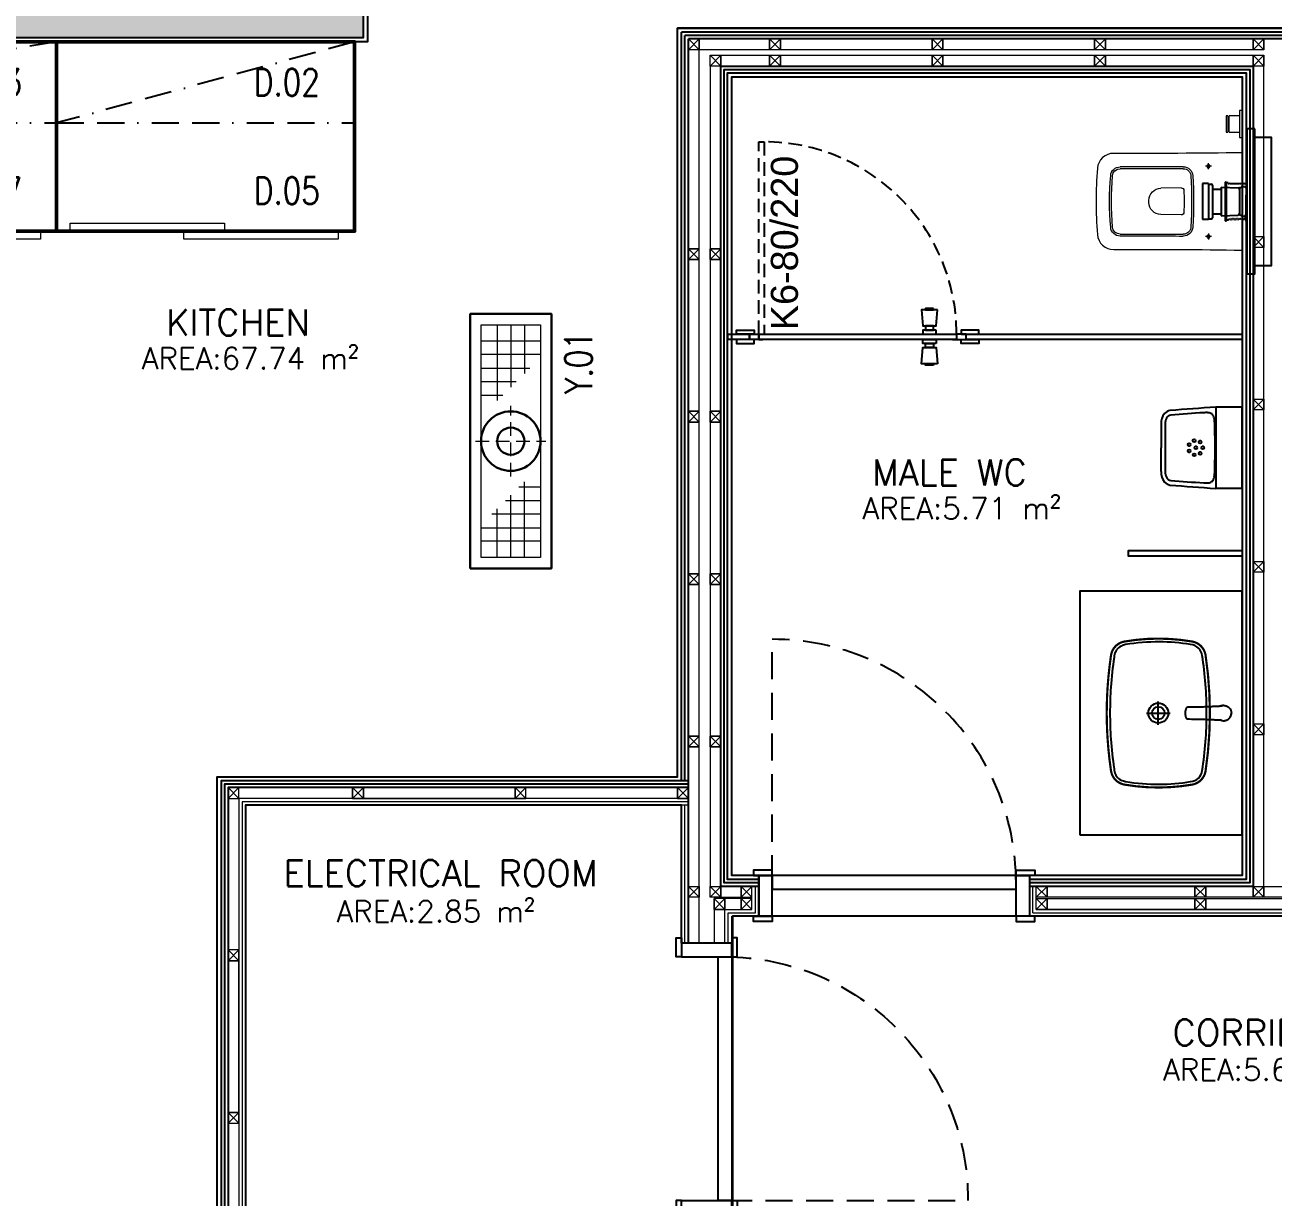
# Model space of a CAD drawing. Extents: x 820 to 5791, y 1495 to 5010.
# Drawn here: x 2549.9 to 3010.8, y 3733 to 4165.9 of the extents above; entities that cross this region are included whole.
import ezdxf
from ezdxf.enums import TextEntityAlignment as Align

# ---------------------------------------------------------------- set-up
doc = ezdxf.new("R2010")
doc.units = 0
doc.header["$LTSCALE"] = 20
for name, pattern in [('BORDER', [1.75, 0.5, -0.25, 0.5, -0.25, 0, -0.25]), ('DASHED2', [0.375, 0.25, -0.125]), ('HIDDEN', [0.375, 0.25, -0.125]), ('HIDDENX2', [0.75, 0.5, -0.25])]:
    doc.linetypes.add(name, pattern=pattern)
doc.layers.get('0').update_dxf_attribs({"linetype": 'CONTINUOUS', "lineweight": 15})
for name, color, linetype, lineweight in [('-DWG_ANA', 7, 'CONTINUOUS', 50), ('-DWG_ANA_1', 7, 'BORDER', 25), ('-DWG_DETAY2', 7, 'CONTINUOUS', 15), ('2_V_Wall_Gypsumboard', 41, 'CONTINUOUS', 15), ('3_V_Profile_Metal', 141, 'CONTINUOUS', 15), ('DIS OLCU', 251, 'CONTINUOUS', 20), ('E_Lov Voltage Distrubition Symbol', 1, 'CONTINUOUS', 25), ('NO', 7, 'CONTINUOUS', 30), ('PLAN', 253, 'CONTINUOUS', 15), ('Vitrifiye', 153, 'CONTINUOUS', 15), ('yerizg-a', 7, 'CONTINUOUS', 30), ('yerizg-b', 7, 'CONTINUOUS', 9)]:
    doc.layers.add(name, color=color, linetype=linetype, lineweight=lineweight)
for name, color, linetype in [('1 mermer', 232, 'CONTINUOUS'), ('1 vitrifiye', 141, 'CONTINUOUS'), ('2_V_Wall', 43, 'CONTINUOUS'), ('2_V_Wall_Decorative Brick', 80, 'CONTINUOUS'), ('2_V_Wall_Gasblock', 133, 'CONTINUOUS'), ('2_V_Wall_Gypsumboard_Green', 102, 'CONTINUOUS'), ('3-OPN-XDR', 3, 'CONTINUOUS'), ('4_V_Wall_Ceramic', 171, 'CONTINUOUS'), ('6_V_Sanitary', 191, 'CONTINUOUS'), ('Alan', 102, 'CONTINUOUS'), ('BL-D', 180, 'CONTINUOUS'), ('BL-Y', 144, 'CONTINUOUS'), ('Görünüşince', 251, 'CONTINUOUS'), ('Oda', 7, 'CONTINUOUS'), ('YRNO', 7, 'CONTINUOUS')]:
    doc.layers.add(name, color=color, linetype=linetype)
doc.layers.add('_00_TT_AREA', color=140, linetype='CONTINUOUS', plot=False)
doc.styles.add('GENERATED_STYLE_1', font='arial.ttf')
doc.styles.add('ROMANS', font='romans.shx', dxfattribs={"width": 0.8})
doc.styles.get("Standard").update_dxf_attribs({"font": 'txttw.shx'})

# ---------------------------------------------------------------- blocks, each defined once
blk = doc.blocks.new('*U84')
at = {"layer": '3-OPN-XDR', "color": 12, "linetype": 'HIDDENX2'}
blk.add_line((-100, -2.5), (-100, 87.5), dxfattribs=at)
at = {"layer": '3-OPN-XDR'}
for points in [[(-100, 0), (-100, 2), (-107, 2), (-107, 0)], [(-105, -15), (-100, -15), (-100, 0), (-105, 0)], [(-10, 0), (-10, 2), (-3, 2), (-3, 0)], [(-100, 0), (-100, -5), (-10, -5), (-10, 0)], [(-5, -15), (-10, -15), (-10, 0), (-5, 0)], [(-100, -15), (-100, -17), (-107, -17), (-107, -15)], [(-10, -15), (-10, -17), (-3, -17), (-3, -15)]]:
    blk.add_lwpolyline(points, close=True, dxfattribs=at)
at = {"layer": '3-OPN-XDR', "color": 12, "linetype": 'HIDDENX2'}
blk.add_arc((-100, -2.75), 90, 0, 90, dxfattribs=at)
blk = doc.blocks.new('KLOZET')
at = {"layer": 'Vitrifiye'}
for p, q in [((81208.88, -7406.52), (81211.08, -7406.52)), ((81209.98, -7407.62), (81209.98, -7405.42)), ((81220.02, -7414.52), (81227.56, -7414.65)), ((81231.98, -7419.89), (81231.98, -7419.15)), ((81220.02, -7424.52), (81227.56, -7424.39)), ((81208.88, -7432.52), (81211.08, -7432.52)), ((81209.98, -7431.42), (81209.98, -7433.62))]:
    blk.add_line(p, q, dxfattribs=at)
blk.add_lwpolyline([(81197.48, -7401.52, 0.005206), (81244.96, -7401.78, -0.3911), (81250.97, -7407.27, -0.042325), (81250.97, -7431.77, -0.3911), (81244.96, -7437.27, 0.005206), (81197.48, -7437.52)], format="xyb", close=True, dxfattribs=at)
for centre in [(81209.98, -7406.52), (81209.98, -7432.52)]:
    blk.add_circle(centre, 0.6, dxfattribs=at)
for centre, radius, start, end in [((81219.25, -7410.24), 3.5, 89.6818, 177.0749), ((81231.95, -5123.09), 2283.68, 269.68181, 270.26631), ((81242.59, -7410.25), 3.5, 4.3599, 90.2663), ((81379.84, -7419.52), 164.36, 176.6991, 183.3009), ((81379.85, -7419.52), 163.67, 176.6977, 183.3023), ((81219.25, -7410.24), 2.8, 89.6818, 177.0749), ((81231.95, -5123.09), 2284.38, 269.68181, 270.26631), ((81242.59, -7410.25), 2.8, 4.3599, 90.2663), ((81135.13, -7419.52), 110.66, 355.0817, 4.9183), ((81135.13, -7419.52), 111.35, 355.0848, 4.9152), ((81424.78, -7419.52), 205.79, 178.8808, 181.1192), ((81220.02, -7415.52), 1, 90, 178.8808), ((81227.48, -7419.15), 4.5, 0, 89), ((81227.48, -7419.89), 4.5, 271, 0), ((81220.02, -7423.52), 1, 181.1192, 270), ((81219.25, -7428.81), 3.5, 182.9251, 270.3182), ((81219.25, -7428.81), 2.8, 182.9251, 270.3182), ((81242.59, -7428.8), 2.8, 269.7337, 355.6401), ((81242.59, -7428.8), 3.5, 269.7337, 355.6401), ((81231.95, -9715.95), 2284.38, 89.73369, 90.31819), ((81231.95, -9715.95), 2283.68, 89.73369, 90.31819)]:
    blk.add_arc(centre, radius, start, end, dxfattribs=at)
blk = doc.blocks.new('MUSLUK')
at = {"layer": 'Vitrifiye'}
for p, q in [((81197.48, -7459.48), (81197.48, -7449.48)), ((81198.48, -7451.48), (81202.38, -7451.48)), ((81202.82, -7451.72), (81202.38, -7451.72)), ((81202.82, -7451.48), (81203.48, -7451.48)), ((81203.48, -7451.48), (81203.48, -7457.48)), ((81202.82, -7457.23), (81202.38, -7457.23)), ((81202.38, -7457.48), (81198.48, -7457.48)), ((81203.48, -7457.48), (81202.82, -7457.48))]:
    blk.add_line(p, q, dxfattribs=at)
for points in [[(81197.48, -7449.48), (81198.48, -7449.48), (81198.48, -7459.48), (81197.48, -7459.48)], [(81202.38, -7457.48), (81202.38, -7451.48)], [(81202.82, -7451.48), (81202.82, -7457.48)]]:
    blk.add_lwpolyline(points, dxfattribs=at)
blk = doc.blocks.new('d')
at = {"layer": 'Görünüşince'}
for p, q in [((39521.74, -8481.29), (39521.61, -8481.11)), ((39521.91, -8481.29), (39521.61, -8481.29)), ((39521.61, -8481.59), (39521.91, -8481.59)), ((39522.26, -8481.93), (39521.61, -8481.93)), ((39521.61, -8482.56), (39521.91, -8482.56)), ((39521.91, -8481.29), (39521.91, -8490.83)), ((39521.94, -8482.13), (39521.91, -8482.13)), ((39521.94, -8482.13), (39521.91, -8482.13)), ((39521.94, -8482.13), (39521.91, -8482.13)), ((39521.91, -8482.14), (39521.94, -8482.14)), ((39521.91, -8482.16), (39521.94, -8482.16)), ((39521.91, -8482.85), (39521.94, -8482.85)), ((39521.91, -8483), (39521.94, -8483)), ((39521.91, -8483.1), (39521.94, -8483.1)), ((39521.91, -8483.12), (39521.94, -8483.12)), ((39521.91, -8483.47), (39521.94, -8483.47)), ((39521.91, -8483.51), (39521.94, -8483.51)), ((39521.91, -8483.55), (39521.94, -8483.55)), ((39521.91, -8483.56), (39521.94, -8483.56)), ((39521.91, -8483.74), (39521.94, -8483.74)), ((39521.94, -8482.13), (39521.94, -8482.85)), ((39521.94, -8482.85), (39521.94, -8483.74)), ((39522.5, -8483.09), (39521.98, -8483.61)), ((39522.26, -8481.93), (39522.46, -8482.13)), ((39522.46, -8482.13), (39522.56, -8482.13)), ((39523.38, -8483.08), (39522.53, -8483.08)), ((39522.56, -8482.13), (39522.66, -8481.93)), ((39522.76, -8481.93), (39522.66, -8481.93)), ((39522.76, -8481.93), (39522.96, -8482.13)), ((39522.96, -8482.13), (39523.06, -8482.13)), ((39523.06, -8482.13), (39523.16, -8481.93)), ((39523.26, -8481.93), (39523.16, -8481.93)), ((39523.26, -8481.93), (39523.46, -8482.13)), ((39523.93, -8483.55), (39523.45, -8483.1)), ((39523.46, -8482.13), (39523.56, -8482.13)), ((39523.56, -8482.13), (39523.66, -8481.93)), ((39523.76, -8481.93), (39523.66, -8481.93)), ((39523.76, -8481.93), (39523.96, -8482.13)), ((39523.96, -8482.13), (39524.06, -8482.13)), ((39524.26, -8483.58), (39524, -8483.58)), ((39524.06, -8482.13), (39524.16, -8481.93)), ((39524.26, -8481.93), (39524.16, -8481.93)), ((39524.26, -8481.93), (39524.46, -8482.13)), ((39524.31, -8493.53), (39524.31, -8483.63)), ((39524.46, -8482.13), (39524.56, -8482.13)), ((39524.56, -8482.13), (39524.66, -8481.93)), ((39524.76, -8481.93), (39524.66, -8481.93)), ((39524.76, -8481.93), (39524.96, -8482.13)), ((39531.11, -8483.28), (39524.79, -8483.56)), ((39524.96, -8482.13), (39525.06, -8482.13)), ((39525.06, -8482.13), (39525.16, -8481.93)), ((39525.26, -8481.93), (39525.16, -8481.93)), ((39525.26, -8481.93), (39525.46, -8482.13)), ((39525.46, -8482.13), (39525.56, -8482.13)), ((39525.56, -8482.13), (39525.66, -8481.93)), ((39525.76, -8481.93), (39525.66, -8481.93)), ((39525.76, -8481.93), (39525.96, -8482.13)), ((39525.96, -8482.13), (39526.06, -8482.13)), ((39526.06, -8482.13), (39526.16, -8481.93)), ((39526.26, -8481.93), (39526.16, -8481.93)), ((39526.26, -8481.93), (39526.46, -8482.13)), ((39526.46, -8482.13), (39526.56, -8482.13)), ((39526.56, -8482.13), (39526.66, -8481.93)), ((39526.76, -8481.93), (39526.66, -8481.93)), ((39526.76, -8481.93), (39526.96, -8482.13)), ((39526.96, -8482.13), (39527.06, -8482.13)), ((39527.06, -8482.13), (39527.16, -8481.93)), ((39527.26, -8481.93), (39527.16, -8481.93)), ((39527.26, -8481.93), (39527.46, -8482.13)), ((39527.46, -8482.13), (39527.56, -8482.13)), ((39527.56, -8482.13), (39527.66, -8481.93)), ((39527.76, -8481.93), (39527.66, -8481.93)), ((39527.76, -8481.93), (39527.96, -8482.13)), ((39527.96, -8482.13), (39528.06, -8482.13)), ((39528.06, -8482.13), (39528.16, -8481.93)), ((39528.56, -8481.93), (39528.16, -8481.93)), ((39528.56, -8481.68), (39529.26, -8481.68)), ((39528.56, -8481.68), (39528.56, -8481.93)), ((39529.26, -8495.7), (39529.26, -8481.46)), ((39529.43, -8481.43), (39529.29, -8481.43)), ((39529.46, -8481.46), (39529.46, -8495.7)), ((39529.49, -8483.28), (39529.46, -8483.28)), ((39529.46, -8483.78), (39529.49, -8483.78)), ((39529.49, -8483.28), (39529.49, -8483.78)), ((39531.11, -8493.87), (39531.11, -8483.28)), ((39534.01, -8484.03), (39531.11, -8484.04)), ((39534.26, -8494.59), (39534.26, -8482.56)), ((39535.81, -8482.16), (39534.66, -8482.16)), ((39535.81, -8481.9), (39537.81, -8481.9)), ((39535.81, -8495.25), (39535.81, -8481.9)), ((39537.96, -8481.98), (39537.94, -8481.98)), ((39537.96, -8495.18), (39537.96, -8481.98)), ((39521.91, -8490.83), (39521.61, -8490.83)), ((39521.94, -8493.53), (39521.61, -8493.53)), ((39522.5, -8494.06), (39521.98, -8493.54)), ((39523.38, -8494.08), (39522.53, -8494.08)), ((39523.93, -8493.6), (39523.45, -8494.05)), ((39524.26, -8493.58), (39524, -8493.58)), ((39531.11, -8493.87), (39524.79, -8493.6)), ((39529.46, -8493.38), (39529.49, -8493.38)), ((39529.49, -8493.88), (39529.46, -8493.88)), ((39529.49, -8493.38), (39529.49, -8493.88)), ((39534.01, -8493.12), (39531.11, -8493.11)), ((39522.26, -8495.23), (39521.61, -8495.23)), ((39522.26, -8495.23), (39522.46, -8495.03)), ((39522.46, -8495.03), (39522.56, -8495.03)), ((39522.56, -8495.03), (39522.66, -8495.23)), ((39522.76, -8495.23), (39522.66, -8495.23)), ((39522.76, -8495.23), (39522.96, -8495.03)), ((39522.96, -8495.03), (39523.06, -8495.03)), ((39523.06, -8495.03), (39523.16, -8495.23)), ((39523.26, -8495.23), (39523.16, -8495.23)), ((39523.26, -8495.23), (39523.46, -8495.03)), ((39523.46, -8495.03), (39523.56, -8495.03)), ((39523.56, -8495.03), (39523.66, -8495.23)), ((39523.76, -8495.23), (39523.66, -8495.23)), ((39523.76, -8495.23), (39523.96, -8495.03)), ((39523.96, -8495.03), (39524.06, -8495.03)), ((39524.06, -8495.03), (39524.16, -8495.23)), ((39524.26, -8495.23), (39524.16, -8495.23)), ((39524.26, -8495.23), (39524.46, -8495.03)), ((39524.46, -8495.03), (39524.56, -8495.03)), ((39524.56, -8495.03), (39524.66, -8495.23)), ((39524.76, -8495.23), (39524.66, -8495.23)), ((39524.76, -8495.23), (39524.96, -8495.03)), ((39524.96, -8495.03), (39525.06, -8495.03)), ((39525.06, -8495.03), (39525.16, -8495.23)), ((39525.26, -8495.23), (39525.16, -8495.23)), ((39525.26, -8495.23), (39525.46, -8495.03)), ((39525.46, -8495.03), (39525.56, -8495.03)), ((39525.56, -8495.03), (39525.66, -8495.23)), ((39525.76, -8495.23), (39525.66, -8495.23)), ((39525.76, -8495.23), (39525.96, -8495.03)), ((39525.96, -8495.03), (39526.06, -8495.03)), ((39526.06, -8495.03), (39526.16, -8495.23)), ((39526.26, -8495.23), (39526.16, -8495.23)), ((39526.26, -8495.23), (39526.46, -8495.03)), ((39526.46, -8495.03), (39526.56, -8495.03)), ((39526.56, -8495.03), (39526.66, -8495.23)), ((39526.76, -8495.23), (39526.66, -8495.23)), ((39526.76, -8495.23), (39526.96, -8495.03)), ((39526.96, -8495.03), (39527.06, -8495.03)), ((39527.06, -8495.03), (39527.16, -8495.23)), ((39527.26, -8495.23), (39527.16, -8495.23)), ((39527.26, -8495.23), (39527.46, -8495.03)), ((39527.46, -8495.03), (39527.56, -8495.03)), ((39527.56, -8495.03), (39527.66, -8495.23)), ((39527.76, -8495.23), (39527.66, -8495.23)), ((39527.76, -8495.23), (39527.96, -8495.03)), ((39527.96, -8495.03), (39528.06, -8495.03)), ((39528.06, -8495.03), (39528.16, -8495.23)), ((39528.56, -8495.23), (39528.16, -8495.23)), ((39528.56, -8495.23), (39528.56, -8495.48)), ((39528.56, -8495.48), (39529.26, -8495.48)), ((39529.43, -8495.73), (39529.29, -8495.73)), ((39535.81, -8495), (39534.66, -8494.99)), ((39535.81, -8495.25), (39537.81, -8495.25)), ((39537.96, -8495.18), (39537.94, -8495.18))]:
    blk.add_line(p, q, dxfattribs=at)
for points in [[(39518.61, -8515.33), (39521.61, -8515.33), (39521.61, -8461.83), (39518.61, -8461.83)], [(39518.61, -8464.83), (39518.61, -8512.33), (39512.57, -8512.33), (39512.57, -8464.83)]]:
    blk.add_lwpolyline(points, close=True, dxfattribs=at)
for centre, radius, start, end in [((39521.94, -8483.58), 0.05, 270, 315.0017), ((39522.53, -8483.13), 0.05, 90, 135.0017), ((39523.38, -8483.18), 0.1, 47.1211, 90), ((39524, -8483.48), 0.1, 227.1211, 270), ((39524.26, -8483.63), 0.05, 0, 90), ((39524.81, -8484.06), 0.5, 92.5, 180), ((39529.29, -8481.46), 0.03, 90, 180), ((39529.43, -8481.46), 0.03, 0, 90), ((39534.01, -8483.78), 0.25, 270.2, 360), ((39534.66, -8482.56), 0.4, 90.2, 180), ((39537.81, -8482.05), 0.15, 30.3317, 90), ((39521.94, -8493.58), 0.05, 44.9983, 90), ((39522.53, -8494.03), 0.05, 224.9983, 270), ((39523.38, -8493.98), 0.1, 270, 312.8789), ((39524, -8493.68), 0.1, 90, 132.8789), ((39524.26, -8493.53), 0.05, 270, 0), ((39524.81, -8493.1), 0.5, 180, 267.5), ((39534.01, -8493.37), 0.25, 0, 89.8), ((39521.21, -8496.62), 0.5, 359.9998, 36.3062), ((39529.29, -8495.7), 0.03, 180, 270), ((39529.43, -8495.7), 0.03, 270, 360), ((39534.66, -8494.59), 0.4, 180, 269.8), ((39537.81, -8495.1), 0.15, 270, 329.6683)]:
    blk.add_arc(centre, radius, start, end, dxfattribs=at)
blk = doc.blocks.new('A$C130775DD')
at = {"layer": 'DIS OLCU', "xscale": -1, "rotation": 180}
for name, p in [('KLOZET', (-81186.45, -7385.9, 242.79)), ('MUSLUK', (-81186.45, -7449.48, 121.39))]:
    blk.add_blockref(name, p, dxfattribs=at)
at = {"layer": 'Vitrifiye'}
blk.add_blockref('d', (-39512.27, 8522.2, 242.79), dxfattribs=at)
blk = doc.blocks.new('A$C3F4B6CA1')
blk.add_line((24.2, 173.3), (28.5, 173.6))
at = {"color": 7, "linetype": 'Continuous'}
for p, q in [((32.9, 173.2), (32.6, 173.3)), ((32.7, 173.3), (32.6, 173.3)), ((32.6, 173.3), (32.7, 173.3)), ((32.9, 173.2), (33, 173.2))]:
    blk.add_line(p, q, dxfattribs=at)
for points in [[(32.9, 173.2), (32.7, 173.2), (32.5, 173.3), (32.3, 173.3), (32.1, 173.3), (31.9, 173.4), (31.7, 173.4), (31.5, 173.4), (31.3, 173.4), (31, 173.5), (30.8, 173.5), (30.6, 173.5), (30.3, 173.5), (30.1, 173.5), (29.8, 173.6), (29.6, 173.6), (29.3, 173.6), (29, 173.6), (28.8, 173.6), (28.5, 173.6)], [(54.3, 157.1), (54, 157.9), (53.6, 158.6), (53.2, 159.3), (52.8, 159.9), (52.4, 160.6), (52, 161.3), (51.5, 161.9), (51, 162.5), (50.6, 163.1), (50.1, 163.7), (49.6, 164.3), (49.1, 164.8), (48.5, 165.3), (48, 165.8), (47.5, 166.3), (46.9, 166.8), (46.4, 167.3), (45.8, 167.7), (45.2, 168.1), (44.7, 168.5), (44.1, 168.9), (43.5, 169.3), (42.9, 169.6), (42.3, 170), (41.7, 170.3), (41.1, 170.6), (40.5, 170.9), (40, 171.2), (39.4, 171.4), (38.8, 171.7), (38.2, 171.9), (37.6, 172.1), (37.1, 172.3), (36.5, 172.4), (36, 172.6), (35.5, 172.7), (35, 172.8), (34.6, 172.9), (34.1, 173), (33.7, 173.1), (33.3, 173.2), (32.9, 173.2)], [(56.6, 149.9), (56.4, 150.8), (56.2, 151.6), (56, 152.4), (55.8, 153.3), (55.5, 154.1), (55.3, 154.9), (55, 155.6), (54.7, 156.4), (54.3, 157.1)], [(57, 145.1), (57, 145.6), (57, 146.4), (56.9, 147.3), (56.8, 148.2), (56.7, 149.1), (56.6, 149.9)], [(2.3, 139.3), (2.4, 138.7), (2.5, 137.7)], [(2.5, 137.7), (2.6, 136.4), (2.7, 134.7), (2.8, 132.7), (2.9, 130.4), (3.1, 127.8), (3.2, 124.9), (3.4, 121.8), (3.5, 118.5), (3.7, 115), (3.8, 111.4), (4, 107.6), (4.1, 103.7), (4.3, 99.7), (4.5, 95.5), (4.6, 91.2), (4.8, 86.7), (5, 82.1), (5.1, 77.3), (5.3, 72.3), (5.5, 67.1), (5.6, 61.6), (5.8, 56), (6, 50.1), (6.1, 43.9), (6.2, 37.4), (6.3, 30.5), (6.4, 23.3), (6.5, 15.7), (6.5, 8.1)], [(50.5, 8.1), (50.5, 15.7), (50.6, 23.3), (50.7, 30.5), (50.8, 37.3), (50.9, 43.8), (51, 50), (51.2, 55.9), (51.4, 61.6), (51.5, 67), (51.7, 72.2), (51.9, 77.2), (52, 82), (52.2, 86.6), (52.4, 91.1), (52.5, 95.4), (52.7, 99.6), (52.9, 103.6), (53, 107.5), (53.2, 111.3), (53.3, 114.9), (53.5, 118.4), (53.6, 121.7), (53.8, 124.8), (53.9, 127.7), (54.1, 130.3), (54.2, 132.6), (54.3, 134.7), (54.4, 136.4), (54.5, 137.7), (54.6, 138.7), (54.7, 139.2), (54.7, 139.2)], [(6.5, 8.1), (6.7, 6.9), (7.4, 5.8), (8.4, 4.8), (9.6, 3.9), (11, 3.2), (12.6, 2.5), (14.4, 1.9), (16.3, 1.3), (18.4, 0.9), (20.7, 0.5), (23.2, 0.2), (25.9, 0.1), (28.5, 0)], [(28.5, 0), (30.9, 0), (33.4, 0.2), (35.8, 0.5), (37.9, 0.8), (39.9, 1.2), (41.8, 1.6), (43.5, 2.2), (45.1, 2.8), (46.5, 3.4), (47.8, 4.2), (48.9, 5), (49.7, 6), (50.3, 7), (50.5, 8.1)]]:
    blk.add_lwpolyline(points, dxfattribs=at)
for centre, radius, start, end in [((28.5, 145.1), 28.5, 179.9985, 205.5601), ((28.5, 144.7), 28.8, 98.573, 98.979), ((28.4, 144.3), 29.3, 81.7018, 84.1081), ((28.5, 144.7), 28.8, 81.0244, 81.427), ((28.4, 145), 28.7, 24.9015, 26.2251), ((28.5, 145.1), 28.5, 334.4346, 354.9046), ((28.6, 145.1), 28.4, 9.9012, 10.2626), ((28.6, 145.1), 28.4, 354.8921, 0.0092)]:
    blk.add_arc(centre, radius, start, end, dxfattribs=at)
blk.add_open_spline([(0, 145.1), (0, 146.6), (0.3, 149.8), (1.5, 154.5), (3.6, 159.2), (6, 162.7), (8.4, 165.3), (11, 167.7), (14.6, 170.1), (19.2, 172.2), (22.4, 173), (24, 173.2)], degree=3, knots=[0, 0, 0, 0, 0.115095, 0.236567, 0.36294, 0.492513, 0.557873, 0.623196, 0.752675, 0.878851, 1, 1, 1, 1], dxfattribs=at)
blk = doc.blocks.new('LV')
at = {"layer": '1 vitrifiye', "ltscale": 2}
for p, q in [((-14940.1, -3537.5), (-14940.1, -3450.4)), ((-14897.1, -3494), (-14983, -3494))]:
    blk.add_line(p, q, dxfattribs=at)
at = {"layer": '1 vitrifiye', "const_width": 8}
for points in [[(-14940.2, -3304.5, 0.037122), (-15153.4, -3320.4, 0.336145), (-15203.7, -3373.6, 0.040128), (-15213.8, -3490.5, 0.043401), (-15203.4, -3616.2, 0.079692), (-15197.3, -3635.4, 0.118855), (-15178.8, -3657, 0.097166), (-15158.2, -3666.5, 0.02459), (-15146.1, -3668.6, 0.019032), (-15036.3, -3680.2, 0.016812), (-14940.2, -3683.5)], [(-14940.2, -3304.5, -0.037122), (-14727, -3320.4, -0.336145), (-14676.7, -3373.6, -0.040128), (-14666.6, -3490.5, -0.043401), (-14677, -3616.2, -0.079692), (-14683.1, -3635.4, -0.118855), (-14701.5, -3657, -0.097166), (-14722.2, -3666.5, -0.02459), (-14734.2, -3668.6, -0.019032), (-14844.1, -3680.2, -0.016812), (-14940.2, -3683.5)]]:
    blk.add_lwpolyline(points, format="xyb", dxfattribs=at)
at = {"layer": '1 vitrifiye'}
for radius in [36.7, 23]:
    blk.add_circle((-14940.1, -3494), radius, dxfattribs=at)
for centre, radius, start, end in [((-15144.8, -3379.4), 47.3, 97.9473, 175.2055), ((-14940.8, -4707.3), 1390.9, 89.9731, 98.7071), ((-14939.5, -4707.3), 1390.9, 81.2929, 90.0269), ((-14735.5, -3379.4), 47.3, 4.7945, 82.0527), ((-14428.8, -3498.9), 773.1, 170.8117, 179.3817), ((-15451.5, -3498.9), 773.1, 0.6183, 9.1883), ((-14481, -3493.2), 720.9, 179.7858, 189.6681), ((-15399.4, -3493.2), 720.9, 350.3319, 0.2142), ((-15135.4, -3604.9), 57, 189.4753, 206.1889), ((-14744.9, -3604.9), 57, 333.8111, 350.5247), ((-15148.2, -3612.5), 42.2, 204.4089, 235.7109), ((-15145.8, -3609.7), 45.9, 235.1955, 258.0663), ((-15127.3, -3536.3), 121.6, 256.6809, 261.812), ((-14944.4, -2291.3), 1379.9, 261.6589, 266.2143), ((-14936, -2291.3), 1379.9, 273.7857, 278.3411), ((-14753.1, -3536.3), 121.6, 278.188, 283.3191), ((-14734.6, -3609.7), 45.9, 281.9337, 304.8045), ((-14732.2, -3612.5), 42.2, 304.2891, 335.5911), ((-14940.7, -2294.9), 1376.6, 266.0528, 270.0234), ((-14939.6, -2294.9), 1376.6, 269.9766, 273.9472)]:
    blk.add_arc(centre, radius, start, end, dxfattribs=at)
at = {"xscale": 0.9773845789729818, "yscale": 0.9773845789729818, "zscale": 0.9773845789729818}
blk.add_blockref('A$C3F4B6CA1', (-14967.8, -3395.2), dxfattribs=at)
blk = doc.blocks.new('pi')
at = {"layer": '6_V_Sanitary'}
for p, q in [((16001.68, -2189.9), (16031.73, -2189.9)), ((16001.68, -2189.9), (16001.7, -2199.69)), ((16031.73, -2189.9), (16001.68, -2189.9)), ((16031.73, -2189.9), (16031.72, -2199.69)), ((16001.7, -2199.69), (16031.72, -2199.69)), ((16007.95, -2219.9), (16012.88, -2219.9)), ((16012.88, -2219.9), (16016.71, -2219.9)), ((16020.54, -2219.9), (16016.71, -2219.9)), ((16025.46, -2219.9), (16020.54, -2219.9))]:
    blk.add_line(p, q, dxfattribs=at)
for centre, radius in [((16014.09, -2207.68), 0.536), ((16014.61, -2205.42), 0.536), ((16016.71, -2204.41), 0.536), ((16016.71, -2207.09), 0.535), ((16018.8, -2205.42), 0.536), ((16019.32, -2207.68), 0.536), ((16015.54, -2209.5), 0.536), ((16017.87, -2209.5), 0.536)]:
    blk.add_circle(centre, radius, dxfattribs=at)
for centre, radius, start, end in [((17878.24, -2070.1), 1881.01, 183.95022, 184.46673), ((16006.97, -2202.77), 3.23, 155.8685, 179.1725), ((16016.45, -2203.14), 12.72, 178.0832, 184.1796), ((16005.78, -2202.36), 1.99, 114.9536, 152.5824), ((16007.16, -2205.42), 5.34, 94.7053, 114.5498), ((16014.55, -2412.26), 212.31, 89.4167, 92.1116), ((16018.87, -2412.26), 212.31, 87.8884, 90.5832), ((16026.25, -2205.42), 5.34, 65.4501, 85.2946), ((16027.63, -2202.36), 1.99, 27.4175, 65.0464), ((16026.45, -2202.77), 3.23, 0.8275, 24.1315), ((16016.97, -2203.14), 12.72, 355.8204, 1.9168), ((14155.18, -2070.1), 1881.01, 355.53326, 356.04976), ((16586.3, -2170.15), 583.52, 183.3325, 184.53464), ((15447.12, -2170.15), 583.52, 355.46534, 356.66748), ((16006.11, -2216.11), 3.21, 188.6581, 230.2107), ((16006.46, -2216.05), 1.87, 187.3329, 219.041), ((16026.96, -2216.05), 1.87, 320.959, 352.6671), ((16027.3, -2216.11), 3.21, 309.7893, 351.3419), ((16007.74, -2214.11), 5.79, 230.4524, 272.061), ((16007.46, -2214.91), 3.38, 223.2643, 258.3085), ((16007.9, -2213.41), 4.94, 256.8995, 269.3962), ((16014.27, 9743.58), 11961.93, 269.969253, 270.011696), ((16019.15, 9743.58), 11961.93, 269.988287, 270.03073), ((16025.67, -2214.11), 5.79, 267.939, 309.5476), ((16025.52, -2213.41), 4.94, 270.6038, 283.1005), ((16025.95, -2214.91), 3.38, 281.6915, 316.7357)]:
    blk.add_arc(centre, radius, start, end, dxfattribs=at)
blk = doc.blocks.new('YRTYTR')
at = {"layer": '3-OPN-XDR', "color": 12, "linetype": 'HIDDENX2'}
blk.add_line((-2269.75, 3361.42), (-2359.75, 3361.42), dxfattribs=at)
at = {"layer": '3-OPN-XDR'}
for points in [[(-2272.25, 3451.42), (-2274.25, 3451.42), (-2274.25, 3458.42), (-2272.25, 3458.42)], [(-2253.75, 3451.42), (-2251.75, 3451.42), (-2251.75, 3458.42), (-2253.75, 3458.42)], [(-2253.75, 3456.42), (-2253.75, 3451.42), (-2272.25, 3451.42), (-2272.25, 3456.42)], [(-2272.25, 3361.42), (-2267.25, 3361.42), (-2267.25, 3451.42), (-2272.25, 3451.42)], [(-2272.25, 3361.42), (-2274.25, 3361.42), (-2274.25, 3354.42), (-2272.25, 3354.42)], [(-2253.75, 3356.42), (-2253.75, 3361.42), (-2272.25, 3361.42), (-2272.25, 3356.42)], [(-2253.75, 3361.42), (-2251.75, 3361.42), (-2251.75, 3354.42), (-2253.75, 3354.42)]]:
    blk.add_lwpolyline(points, close=True, dxfattribs=at)
at = {"layer": '3-OPN-XDR', "color": 12, "linetype": 'HIDDENX2'}
blk.add_arc((-2269.5, 3361.42), 90, 90, 180, dxfattribs=at)
blk = doc.blocks.new('TCD180')
at = {"layer": '-DWG_ANA', "color": 0}
blk.add_lwpolyline([(0, 0), (180, 0), (180, -70), (0, -70)], close=True, dxfattribs=at)
at = {"layer": '-DWG_DETAY2', "color": 0}
for points in [[(5, -67), (97, -67), (97, -70), (5, -70)], [(82, -70), (174, -70), (174, -73), (82, -73)]]:
    blk.add_lwpolyline(points, close=True, dxfattribs=at)
at = {"layer": 'NO', "linetype": 'Continuous', "style": 'ROMANS', "width": 0.8}
blk.add_attdef('NO', text='', height=10, dxfattribs=at).set_placement((155, -55), align=Align.MIDDLE)
blk = doc.blocks.new('RRC183')
at = {"layer": '-DWG_ANA_1', "color": 0}
blk.add_lwpolyline([(180, 0), (0, 0), (0, -30), (180, -30), (180, 0), (0, -30)], dxfattribs=at)
at = {"layer": 'NO', "linetype": 'Continuous', "style": 'ROMANS', "width": 0.8}
blk.add_attdef('NO', text='', height=10, dxfattribs=at).set_placement((155, -15), align=Align.MIDDLE)
blk = doc.blocks.new('TCD110')
at = {"layer": '-DWG_ANA', "color": 0}
blk.add_lwpolyline([(0, 0), (110, 0), (110, -70), (0, -70)], close=True, dxfattribs=at)
at = {"layer": '-DWG_DETAY2', "color": 0}
for points in [[(5, -67), (62, -67), (62, -70), (5, -70)], [(47, -70), (104, -70), (104, -73), (47, -73)]]:
    blk.add_lwpolyline(points, close=True, dxfattribs=at)
at = {"layer": 'NO', "linetype": 'Continuous', "style": 'ROMANS', "width": 0.8}
blk.add_attdef('NO', text='', height=10, dxfattribs=at).set_placement((85, -55), align=Align.MIDDLE)
blk = doc.blocks.new('RRC113')
at = {"layer": '-DWG_ANA_1', "color": 0}
blk.add_lwpolyline([(110, 0), (0, 0), (0, -30), (110, -30), (110, 0), (0, -30)], dxfattribs=at)
at = {"layer": 'NO', "linetype": 'Continuous', "style": 'ROMANS', "width": 0.8}
blk.add_attdef('NO', text='', height=10, dxfattribs=at).set_placement((85, -15), align=Align.MIDDLE)
blk = doc.blocks.new('Y-SIFON')
at = {"layer": 'yerizg-a', "color": 0, "linetype": 'Continuous'}
blk.add_circle((0, 0), 11, dxfattribs=at)
at = {"layer": 'yerizg-b', "color": 0, "linetype": 'DASHED2'}
for points in [[(0, 13), (0, -13)], [(-13, 0), (13, 0)]]:
    blk.add_lwpolyline(points, dxfattribs=at)
blk = doc.blocks.new('1BS-SAK39A')
at = {"layer": 'yerizg-a', "color": 0}
blk.add_lwpolyline([(0, 0), (94, 0), (94, -30), (0, -30)], close=True, dxfattribs=at)
at = {"layer": 'yerizg-a', "color": 0, "linetype": 'Continuous'}
blk.add_circle((47, -15), 5, dxfattribs=at)
at = {"layer": 'yerizg-b', "color": 0}
for p, q in [((10, -26), (10, -4)), ((15, -4), (15, -26)), ((64, -4), (64, -12)), ((69, -4), (69, -17)), ((74, -4), (74, -22)), ((79, -26), (79, -4)), ((84, -4), (84, -26)), ((20, -26), (20, -8)), ((4, -10), (22, -10)), ((25, -26), (25, -13)), ((90, -10), (62, -10)), ((4, -15), (27, -15)), ((30, -26), (30, -18)), ((90, -15), (67, -15)), ((4, -20), (32, -20)), ((90, -20), (72, -20))]:
    blk.add_line(p, q, dxfattribs=at)
blk.add_lwpolyline([(4, -4), (90, -4), (90, -26), (4, -26)], close=True, dxfattribs=at)
at = {"layer": 'PLAN', "color": 0, "linetype": 'Continuous'}
blk.add_blockref('Y-SIFON', (47, -15), dxfattribs=at)
at = {"layer": 'YRNO', "linetype": 'Continuous', "style": 'ROMANS', "width": 0.8}
blk.add_attdef('YRNO', text='', height=10, dxfattribs=at).set_placement((76, -40), align=Align.MIDDLE)

msp = doc.modelspace()

# ---------------------------------------------------------------- hatches: boundary and pattern name
at = {"layer": '2_V_Wall_Gasblock'}
h = msp.add_hatch(dxfattribs=at)
h.set_pattern_fill('DASH', color=256, style=0)
h.set_pattern_definition([(0, (5164.5872, -4559.65), (3.175, 3.175), [3.175, -3.175])])
h.paths.add_polyline_path([(2084.96, 4161.27), (2674.88, 4161.27), (2674.88, 4181.27), (2084.96, 4181.27)])

# ---------------------------------------------------------------- linework, layer by layer
at = {"layer": '1 mermer'}
msp.add_lwpolyline([(2939.39, 3866.77), (2999.39, 3866.77), (2999.39, 3956.77), (2939.39, 3956.77)], close=True, dxfattribs=at)
at = {"layer": '1 vitrifiye', "linetype": 'HIDDEN'}
msp.add_lwpolyline([(2820.89, 4051.77), (2820.89, 4122.74), (2822.89, 4122.74), (2822.89, 4051.77)], dxfattribs=at)
at = {"layer": '1 vitrifiye'}
for points in [[(2886.89, 4060.77), (2880.89, 4060.77), (2881.39, 4054.77), (2886.39, 4054.77)], [(2885.39, 4061.27), (2882.39, 4061.27), (2882.39, 4060.77), (2885.39, 4060.77)], [(2817.39, 4049.77), (2809.39, 4049.77), (2809.39, 4051.77), (2817.39, 4051.77)], [(2819.14, 4051.77), (2812.64, 4051.77), (2812.64, 4053.27), (2819.14, 4053.27)], [(2893.89, 4049.77), (2820.89, 4049.77), (2820.89, 4051.77), (2893.89, 4051.77)], [(2886.39, 4053.27), (2881.39, 4053.27), (2881.39, 4051.77), (2886.39, 4051.77)], [(2885.39, 4054.77), (2882.39, 4054.77), (2882.39, 4053.27), (2885.39, 4053.27)], [(2895.64, 4051.77), (2902.14, 4051.77), (2902.14, 4053.27), (2895.64, 4053.27)], [(2999.39, 4049.77), (2897.39, 4049.77), (2897.39, 4051.77), (2999.39, 4051.77)], [(2819.14, 4049.77), (2812.64, 4049.77), (2812.64, 4048.27), (2819.14, 4048.27)], [(2886.89, 4040.77), (2880.89, 4040.77), (2881.39, 4046.77), (2886.39, 4046.77)], [(2886.39, 4048.27), (2881.39, 4048.27), (2881.39, 4049.77), (2886.39, 4049.77)], [(2885.39, 4046.77), (2882.39, 4046.77), (2882.39, 4048.27), (2885.39, 4048.27)], [(2895.64, 4049.77), (2902.14, 4049.77), (2902.14, 4048.27), (2895.64, 4048.27)], [(2885.39, 4040.27), (2882.39, 4040.27), (2882.39, 4040.77), (2885.39, 4040.77)], [(2999.39, 3969.77), (2957.39, 3969.77), (2957.39, 3971.77), (2999.39, 3971.77)]]:
    msp.add_lwpolyline(points, close=True, dxfattribs=at)
for points in [[(2817.39, 4051.77), (2820.89, 4051.77), (2820.89, 4049.77), (2822.39, 4049.77), (2822.39, 4049.77), (2817.39, 4049.77), (2817.39, 4051.77)], [(2897.39, 4051.77), (2893.89, 4051.77), (2893.89, 4049.77), (2892.39, 4049.77), (2892.39, 4049.77), (2897.39, 4049.77), (2897.39, 4051.77)]]:
    msp.add_lwpolyline(points, dxfattribs=at)
at = {"layer": '1 vitrifiye', "linetype": 'HIDDEN'}
msp.add_arc((2822.9, 4051.75), 70.99, 0.0163, 90.0054, dxfattribs=at)
at = {"layer": '2_V_Wall'}
msp.add_lwpolyline([(2084.96, 4161.27), (2674.88, 4161.27), (2674.88, 4181.27), (2084.96, 4181.27)], close=True, dxfattribs=at)
at = {"layer": '2_V_Wall_Gypsumboard'}
for points in [[(2794.84, 3880.27), (2628.84, 3880.27), (2628.84, 3706.77)], [(2794.84, 3879.02), (2630.09, 3879.02), (2630.09, 3706.77)], [(2794.84, 3877.77), (2631.34, 3877.77), (2631.34, 3706.77)], [(2792.34, 3826.77), (2792.34, 3877.77)], [(2793.59, 3826.77), (2793.59, 3877.77)], [(2818.34, 3839.27), (2818.34, 3847.77)], [(2819.59, 3838.02), (2819.59, 3847.77)], [(2820.84, 3836.77), (2820.84, 3847.77)], [(2920.84, 3836.77), (2920.84, 3847.77)], [(2922.09, 3838.02), (2922.09, 3847.77)], [(2923.34, 3839.27), (2923.34, 3847.77)], [(2808.34, 3826.77), (2808.34, 3839.27), (2818.34, 3839.27)], [(2809.59, 3826.77), (2809.59, 3838.02), (2819.59, 3838.02)], [(2810.84, 3826.77), (2810.84, 3836.77), (2820.84, 3836.77)], [(2920.84, 3836.77), (3100.69, 3836.77)], [(2922.09, 3838.02), (3099.44, 3838.02)], [(2923.34, 3839.27), (3098.19, 3839.27)]]:
    msp.add_lwpolyline(points, dxfattribs=at)
at = {"layer": '2_V_Wall_Gypsumboard_Green'}
for points in [[(2792.34, 3886.77), (2792.34, 4163.27)], [(3292.9, 4163.27), (2792.34, 4163.27)], [(2793.59, 3886.77), (2793.59, 4162.02)], [(3292.9, 4162.02), (2793.59, 4162.02)], [(2794.84, 3826.77), (2794.84, 4160.77)], [(3292.9, 4160.77), (2794.84, 4160.77)], [(2820.84, 3847.77), (2806.84, 3847.77), (2806.84, 4150.77), (3003.39, 4150.77), (3003.39, 3847.77), (2920.84, 3847.77)], [(2820.84, 3849.02), (2808.09, 3849.02), (2808.09, 4149.52), (3002.14, 4149.52), (3002.14, 3849.02), (2920.84, 3849.02)], [(2820.84, 3850.27), (2809.34, 3850.27), (2809.34, 4148.27), (3000.89, 4148.27), (3000.89, 3850.27), (2920.84, 3850.27)], [(2794.84, 3886.77), (2622.34, 3886.77), (2622.34, 3706.77)], [(2794.84, 3885.52), (2623.59, 3885.52), (2623.59, 3706.77)], [(2794.84, 3884.27), (2624.84, 3884.27), (2624.84, 3706.77)]]:
    msp.add_lwpolyline(points, dxfattribs=at)
at = {"layer": '3_V_Profile_Metal'}
for points in [[(2794.84, 4160.77), (2798.84, 4160.77), (2798.84, 4156.77), (2794.84, 4156.77), (2794.84, 4160.77), (2798.84, 4156.77), (2798.84, 4160.77), (2794.84, 4156.77)], [(2824.84, 4160.77), (2828.84, 4160.77), (2828.84, 4156.77), (2824.84, 4156.77), (2824.84, 4160.77), (2828.84, 4156.77), (2828.84, 4160.77), (2824.84, 4156.77)], [(2884.84, 4160.77), (2888.84, 4160.77), (2888.84, 4156.77), (2884.84, 4156.77), (2884.84, 4160.77), (2888.84, 4156.77), (2888.84, 4160.77), (2884.84, 4156.77)], [(2944.84, 4160.77), (2948.84, 4160.77), (2948.84, 4156.77), (2944.84, 4156.77), (2944.84, 4160.77), (2948.84, 4156.77), (2948.84, 4160.77), (2944.84, 4156.77)], [(3003.39, 4160.77), (3007.39, 4160.77), (3007.39, 4156.77), (3003.39, 4156.77), (3003.39, 4160.77), (3007.39, 4156.77), (3007.39, 4160.77), (3003.39, 4156.77)], [(2802.84, 4154.77), (2806.84, 4154.77), (2806.84, 4150.77), (2802.84, 4150.77), (2802.84, 4154.77), (2806.84, 4150.77), (2806.84, 4154.77), (2802.84, 4150.77)], [(2824.84, 4154.77), (2828.84, 4154.77), (2828.84, 4150.77), (2824.84, 4150.77), (2824.84, 4154.77), (2828.84, 4150.77), (2828.84, 4154.77), (2824.84, 4150.77)], [(2884.84, 4154.77), (2888.84, 4154.77), (2888.84, 4150.77), (2884.84, 4150.77), (2884.84, 4154.77), (2888.84, 4150.77), (2888.84, 4154.77), (2884.84, 4150.77)], [(2944.84, 4154.77), (2948.84, 4154.77), (2948.84, 4150.77), (2944.84, 4150.77), (2944.84, 4154.77), (2948.84, 4150.77), (2948.84, 4154.77), (2944.84, 4150.77)], [(3003.39, 4154.77), (3007.39, 4154.77), (3007.39, 4150.77), (3003.39, 4150.77), (3003.39, 4154.77), (3007.39, 4150.77), (3007.39, 4154.77), (3003.39, 4150.77)], [(3003.39, 4087.77), (3007.39, 4087.77), (3007.39, 4083.77), (3003.39, 4083.77), (3003.39, 4087.77), (3007.39, 4083.77), (3007.39, 4087.77), (3003.39, 4083.77)], [(2798.84, 4083.27), (2794.84, 4083.27), (2794.84, 4079.27), (2798.84, 4079.27), (2798.84, 4083.27), (2794.84, 4079.27), (2794.84, 4083.27), (2798.84, 4079.27)], [(2806.84, 4083.27), (2802.84, 4083.27), (2802.84, 4079.27), (2806.84, 4079.27), (2806.84, 4083.27), (2802.84, 4079.27), (2802.84, 4083.27), (2806.84, 4079.27)], [(3003.39, 4027.77), (3007.39, 4027.77), (3007.39, 4023.77), (3003.39, 4023.77), (3003.39, 4027.77), (3007.39, 4023.77), (3007.39, 4027.77), (3003.39, 4023.77)], [(2798.84, 4023.27), (2794.84, 4023.27), (2794.84, 4019.27), (2798.84, 4019.27), (2798.84, 4023.27), (2794.84, 4019.27), (2794.84, 4023.27), (2798.84, 4019.27)], [(2806.84, 4023.27), (2802.84, 4023.27), (2802.84, 4019.27), (2806.84, 4019.27), (2806.84, 4023.27), (2802.84, 4019.27), (2802.84, 4023.27), (2806.84, 4019.27)], [(3003.39, 3967.77), (3007.39, 3967.77), (3007.39, 3963.77), (3003.39, 3963.77), (3003.39, 3967.77), (3007.39, 3963.77), (3007.39, 3967.77), (3003.39, 3963.77)], [(2798.84, 3963.27), (2794.84, 3963.27), (2794.84, 3959.27), (2798.84, 3959.27), (2798.84, 3963.27), (2794.84, 3959.27), (2794.84, 3963.27), (2798.84, 3959.27)], [(2806.84, 3963.27), (2802.84, 3963.27), (2802.84, 3959.27), (2806.84, 3959.27), (2806.84, 3963.27), (2802.84, 3959.27), (2802.84, 3963.27), (2806.84, 3959.27)], [(3003.39, 3907.77), (3007.39, 3907.77), (3007.39, 3903.77), (3003.39, 3903.77), (3003.39, 3907.77), (3007.39, 3903.77), (3007.39, 3907.77), (3003.39, 3903.77)], [(2798.84, 3903.27), (2794.84, 3903.27), (2794.84, 3899.27), (2798.84, 3899.27), (2798.84, 3903.27), (2794.84, 3899.27), (2794.84, 3903.27), (2798.84, 3899.27)], [(2806.84, 3903.27), (2802.84, 3903.27), (2802.84, 3899.27), (2806.84, 3899.27), (2806.84, 3903.27), (2802.84, 3899.27), (2802.84, 3903.27), (2806.84, 3899.27)], [(2628.84, 3884.27), (2624.84, 3884.27), (2624.84, 3880.27), (2628.84, 3880.27), (2628.84, 3884.27), (2624.84, 3880.27), (2624.84, 3884.27), (2628.84, 3880.27)], [(2674.84, 3884.27), (2670.84, 3884.27), (2670.84, 3880.27), (2674.84, 3880.27), (2674.84, 3884.27), (2670.84, 3880.27), (2670.84, 3884.27), (2674.84, 3880.27)], [(2734.84, 3884.27), (2730.84, 3884.27), (2730.84, 3880.27), (2734.84, 3880.27), (2734.84, 3884.27), (2730.84, 3880.27), (2730.84, 3884.27), (2734.84, 3880.27)], [(2794.84, 3884.27), (2790.84, 3884.27), (2790.84, 3880.27), (2794.84, 3880.27), (2794.84, 3884.27), (2790.84, 3880.27), (2790.84, 3884.27), (2794.84, 3880.27)], [(2794.84, 3847.77), (2798.84, 3847.77), (2798.84, 3843.77), (2794.84, 3843.77), (2794.84, 3847.77), (2798.84, 3843.77), (2798.84, 3847.77), (2794.84, 3843.77)], [(2802.84, 3847.77), (2806.84, 3847.77), (2806.84, 3843.77), (2802.84, 3843.77), (2802.84, 3847.77), (2806.84, 3843.77), (2806.84, 3847.77), (2802.84, 3843.77)], [(2818.34, 3847.77), (2814.34, 3847.77), (2814.34, 3843.77), (2818.34, 3843.77), (2818.34, 3847.77), (2814.34, 3843.77), (2814.34, 3847.77), (2818.34, 3843.77)], [(2923.34, 3847.77), (2927.34, 3847.77), (2927.34, 3843.77), (2923.34, 3843.77), (2923.34, 3847.77), (2927.34, 3843.77), (2927.34, 3847.77), (2923.34, 3843.77)], [(2981.89, 3847.77), (2985.89, 3847.77), (2985.89, 3843.77), (2981.89, 3843.77), (2981.89, 3847.77), (2985.89, 3843.77), (2985.89, 3847.77), (2981.89, 3843.77)], [(3003.39, 3847.77), (3007.39, 3847.77), (3007.39, 3843.77), (3003.39, 3843.77), (3003.39, 3847.77), (3007.39, 3843.77), (3007.39, 3847.77), (3003.39, 3843.77)], [(2808.34, 3843.27), (2804.34, 3843.27), (2804.34, 3839.27), (2808.34, 3839.27), (2808.34, 3843.27), (2804.34, 3839.27), (2804.34, 3843.27), (2808.34, 3839.27)], [(2818.34, 3843.27), (2814.34, 3843.27), (2814.34, 3839.27), (2818.34, 3839.27), (2818.34, 3843.27), (2814.34, 3839.27), (2814.34, 3843.27), (2818.34, 3839.27)], [(2923.34, 3843.27), (2927.34, 3843.27), (2927.34, 3839.27), (2923.34, 3839.27), (2923.34, 3843.27), (2927.34, 3839.27), (2927.34, 3843.27), (2923.34, 3839.27)], [(2981.89, 3843.27), (2985.89, 3843.27), (2985.89, 3839.27), (2981.89, 3839.27), (2981.89, 3843.27), (2985.89, 3839.27), (2985.89, 3843.27), (2981.89, 3839.27)], [(2628.84, 3824.27), (2624.84, 3824.27), (2624.84, 3820.27), (2628.84, 3820.27), (2628.84, 3824.27), (2624.84, 3820.27), (2624.84, 3824.27), (2628.84, 3820.27)], [(2628.84, 3764.27), (2624.84, 3764.27), (2624.84, 3760.27), (2628.84, 3760.27), (2628.84, 3764.27), (2624.84, 3760.27), (2624.84, 3764.27), (2628.84, 3760.27)]]:
    msp.add_lwpolyline(points, dxfattribs=at)
for points in [[(2824.84, 4160.77), (2824.84, 4156.77), (2798.84, 4156.77), (2798.84, 4160.77)], [(2884.84, 4160.77), (2884.84, 4156.77), (2828.84, 4156.77), (2828.84, 4160.77)], [(2944.84, 4160.77), (2944.84, 4156.77), (2888.84, 4156.77), (2888.84, 4160.77)], [(3003.39, 4160.77), (3003.39, 4156.77), (2948.84, 4156.77), (2948.84, 4160.77)], [(2794.84, 4083.27), (2798.84, 4083.27), (2798.84, 4156.77), (2794.84, 4156.77)], [(2824.84, 4154.77), (2824.84, 4150.77), (2806.84, 4150.77), (2806.84, 4154.77)], [(2884.84, 4154.77), (2884.84, 4150.77), (2828.84, 4150.77), (2828.84, 4154.77)], [(2944.84, 4154.77), (2944.84, 4150.77), (2888.84, 4150.77), (2888.84, 4154.77)], [(3003.39, 4154.77), (3003.39, 4150.77), (2948.84, 4150.77), (2948.84, 4154.77)], [(2802.84, 4083.27), (2806.84, 4083.27), (2806.84, 4150.77), (2802.84, 4150.77)], [(3003.39, 4087.77), (3007.39, 4087.77), (3007.39, 4150.77), (3003.39, 4150.77)], [(3003.39, 4027.77), (3007.39, 4027.77), (3007.39, 4083.77), (3003.39, 4083.77)], [(2794.84, 4023.27), (2798.84, 4023.27), (2798.84, 4079.27), (2794.84, 4079.27)], [(2802.84, 4023.27), (2806.84, 4023.27), (2806.84, 4079.27), (2802.84, 4079.27)], [(3003.39, 3967.77), (3007.39, 3967.77), (3007.39, 4023.77), (3003.39, 4023.77)], [(2794.84, 3963.27), (2798.84, 3963.27), (2798.84, 4019.27), (2794.84, 4019.27)], [(2802.84, 3963.27), (2806.84, 3963.27), (2806.84, 4019.27), (2802.84, 4019.27)], [(2794.84, 3903.27), (2798.84, 3903.27), (2798.84, 3959.27), (2794.84, 3959.27)], [(2802.84, 3903.27), (2806.84, 3903.27), (2806.84, 3959.27), (2802.84, 3959.27)], [(3003.39, 3907.77), (3007.39, 3907.77), (3007.39, 3963.77), (3003.39, 3963.77)], [(2794.84, 3847.77), (2798.84, 3847.77), (2798.84, 3899.27), (2794.84, 3899.27)], [(2802.84, 3847.77), (2806.84, 3847.77), (2806.84, 3899.27), (2802.84, 3899.27)], [(3003.39, 3847.77), (3007.39, 3847.77), (3007.39, 3903.77), (3003.39, 3903.77)], [(2670.84, 3884.27), (2670.84, 3880.27), (2628.84, 3880.27), (2628.84, 3884.27)], [(2674.84, 3884.27), (2674.84, 3880.27), (2730.84, 3880.27), (2730.84, 3884.27)], [(2790.84, 3884.27), (2790.84, 3880.27), (2734.84, 3880.27), (2734.84, 3884.27)], [(2628.84, 3824.27), (2624.84, 3824.27), (2624.84, 3880.27), (2628.84, 3880.27)], [(2806.84, 3847.77), (2806.84, 3843.77), (2814.34, 3843.77), (2814.34, 3847.77)], [(2981.89, 3847.77), (2981.89, 3843.77), (2927.34, 3843.77), (2927.34, 3847.77)], [(3003.39, 3847.77), (3003.39, 3843.77), (2985.89, 3843.77), (2985.89, 3847.77)], [(3007.39, 3847.77), (3014.39, 3847.77), (3014.39, 3843.77), (3007.39, 3843.77)], [(2794.84, 3826.77), (2798.84, 3826.77), (2798.84, 3843.77), (2794.84, 3843.77)], [(2808.34, 3843.27), (2808.34, 3839.27), (2814.34, 3839.27), (2814.34, 3843.27)], [(2981.89, 3843.27), (2981.89, 3839.27), (2927.34, 3839.27), (2927.34, 3843.27)], [(3044.89, 3843.27), (3044.89, 3839.27), (2985.89, 3839.27), (2985.89, 3843.27)], [(2804.34, 3826.77), (2808.34, 3826.77), (2808.34, 3839.27), (2804.34, 3839.27)], [(2628.84, 3820.27), (2624.84, 3820.27), (2624.84, 3764.27), (2628.84, 3764.27)], [(2628.84, 3710.77), (2624.84, 3710.77), (2624.84, 3760.27), (2628.84, 3760.27)]]:
    msp.add_lwpolyline(points, close=True, dxfattribs=at)
at = {"layer": '4_V_Wall_Ceramic'}
for points in [[(3403.39, 4482.18), (3252.69, 4482.18), (3252.69, 4293.27), (3056.29, 4293.27), (3056.29, 4306.27), (3239.69, 4306.27), (3239.69, 4482.18), (2771.09, 4482.18), (2770.89, 4306.27), (2959.29, 4306.27), (2959.29, 4293.27), (2757.89, 4293.27), (2757.89, 4412.18), (2728.09, 4412.18), (2728.09, 4482.18), (2086.46, 4482.18), (2086.46, 4182.77), (2676.38, 4182.77), (2676.38, 4159.77), (2086.46, 4159.77), (2086.46, 3858.67), (2196.78, 3858.67), (2196.78, 3857.17)], [(2620.84, 3708.27), (2620.84, 3888.27), (2790.84, 3888.27), (2790.84, 4164.77)], [(3292.9, 4164.77), (2790.84, 4164.77)], [(2820.84, 3851.77), (2810.84, 3851.77), (2810.84, 4146.77), (2999.39, 4146.77), (2999.39, 3851.77), (2920.84, 3851.77)]]:
    msp.add_lwpolyline(points, dxfattribs=at)
at = {"layer": '_00_TT_AREA'}
for points in [[(2676.38, 4182.77), (2676.38, 4159.77), (2086.46, 4159.77), (2086.46, 3858.67), (2196.78, 3858.67), (2196.78, 3686.77), (2084.72, 3686.78), (2084.71, 3196.79)], [(2394.38, 3196.77), (2394.38, 3726.77), (2475.88, 3726.77), (2475.88, 3708.27), (2487.42, 3708.27), (2487.42, 3687.58), (2584.95, 3687.58), (2584.95, 3708.27), (2620.84, 3708.27), (2620.84, 3888.27), (2790.84, 3888.27), (2790.84, 4164.77), (3292.9, 4164.76)], [(2811.05, 3726.8), (2811.05, 3826.77), (2792.34, 3826.77), (2792.34, 3877.77), (2631.34, 3877.77), (2631.34, 3708.27), (2728.09, 3708.27), (2728.09, 3718.27), (2792.34, 3718.27), (2792.34, 3726.77), (2811.05, 3726.8)]]:
    msp.add_lwpolyline(points, dxfattribs=at)
for points in [[(2999.39, 4146.77), (2999.39, 3851.77), (2920.84, 3851.77), (2920.84, 3836.77), (2820.84, 3836.77), (2820.84, 3851.77), (2810.84, 3851.77), (2810.84, 4146.77)], [(3238.19, 3708.54), (3238.19, 3836.77), (2811.09, 3836.77), (2811.09, 3708.27), (2871.79, 3708.27), (2871.79, 3687.83), (2966.32, 3687.83), (2966.32, 3708.54)]]:
    msp.add_lwpolyline(points, close=True, dxfattribs=at)

# ---------------------------------------------------------------- block references
msp.add_blockref('*U84', (2925.84, 3851.77))
at = {"layer": '1 vitrifiye'}
for name, p, rotation in [('A$C130775DD', (3010.43, 4134.39, -242.79), 180), ('pi', (5189.29, 20026.48), 270)]:
    msp.add_blockref(name, p, dxfattribs=dict(at, rotation=rotation))
at = {"layer": '2_V_Wall_Decorative Brick', "xscale": -1}
msp.add_blockref('YRTYTR', (538.6, 370.35), dxfattribs=at)
at = {"layer": 'BL-D', "linetype": 'Continuous'}
for name, p, values in [('TCD180', (2381.56, 4159.77), {'NO': 'D.07'}), ('RRC183', (2381.56, 4159.77), {'NO': 'D.03'}), ('TCD110', (2561.56, 4159.77), {'NO': 'D.05'}), ('RRC113', (2561.56, 4159.77), {'NO': 'D.02'})]:
    msp.add_blockref(name, p, dxfattribs=at).add_auto_attribs(values)
at = {"layer": 'BL-Y', "linetype": 'Continuous', "rotation": 90}
msp.add_blockref('1BS-SAK39A', (2714.27, 3965.22), dxfattribs=at).add_auto_attribs({'YRNO': 'Y.01'})
at = {"layer": 'E_Lov Voltage Distrubition Symbol', "linetype": 'Continuous', "xscale": 0.1005188910779861, "yscale": 0.1005188910779861, "zscale": 0.1005188910779861, "rotation": 270}
msp.add_blockref('LV', (3319.6, 2410.01), dxfattribs=at)

# ---------------------------------------------------------------- texts
at = {"layer": '1 vitrifiye', "style": 'GENERATED_STYLE_1'}
msp.add_text('K6-80/220', height=10, rotation=90, dxfattribs=at).set_placement((2835.31, 4053.19))
at = {"layer": 'Alan'}
for s, p in [('AREA:67.74 m²', (2633.09, 4038.81)), ('AREA:5.71 m²', (2895.8, 3983.44)), ('AREA:2.85 m²', (2701.56, 3834.5)), ('AREA:5.68 m²', (3006.83, 3776.06))]:
    msp.add_text(s, height=8, dxfattribs=at).set_placement(p, align=Align.CENTER)
at = {"layer": 'Oda'}
for s, p in [('KITCHEN', (2628.52, 4051.26)), ('MALE WC', (2891.23, 3995.88)), ('ELECTRICAL ROOM', (2703.34, 3847.87)), ('CORRIDOR', (3005.92, 3788.97))]:
    msp.add_text(s, height=9.6, dxfattribs=at).set_placement(p, align=Align.CENTER)

doc.saveas('drawing.dxf')
